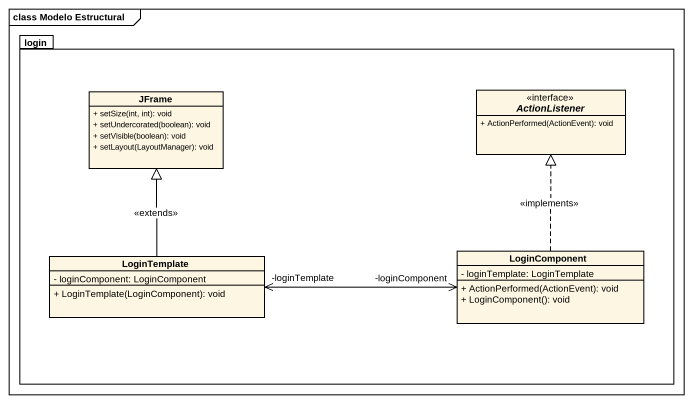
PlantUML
@startuml
mainframe class Modelo Estructural
hide circle
hide empty members
skinparam classAttributeIconSize 0
package login {
  class JFrame {
    + setSize(int, int): void
    + setUndercorated(boolean): void
    + setVisible(boolean): void
    + setLayout(LayoutManager): void
  }
  interface ActionListener {
    + ActionPerformed(ActionEvent): void
  }
  class LoginComponent {
    - loginTemplate: LoginTemplate
    + ActionPerformed(ActionEvent): void
    + LoginComponent(): void
  }
  class LoginTemplate {
    - loginComponent: LoginComponent
    + LoginTemplate(LoginComponent): void
  }
}
LoginComponent .up.|> ActionListener : <<implements>>
LoginTemplate -up-|> JFrame : <<extends>>
LoginTemplate "-loginTemplate" <-right-> "-loginComponent" LoginComponent
@enduml
